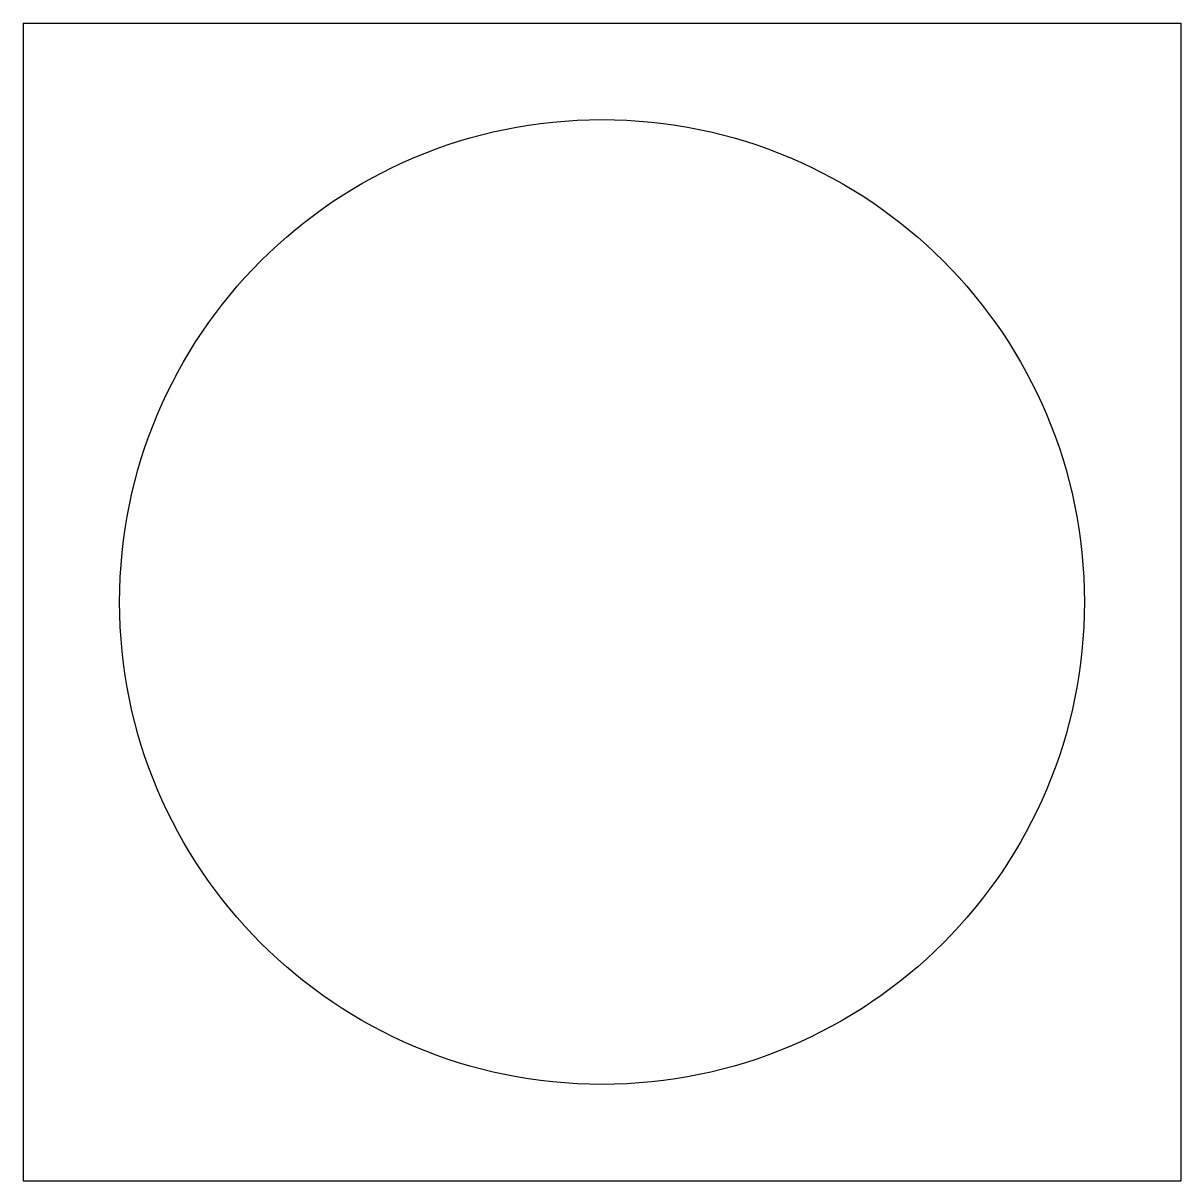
# Model space of a CAD drawing. Header units: millimetres. Extents: x -10196.842 to -10196.542, y -370.247 to -369.947.
import ezdxf

# ---------------------------------------------------------------- set-up
doc = ezdxf.new("R2010")
doc.units = ezdxf.units.MM
doc.header["$LTSCALE"] = 10
doc.layers.add('Tub_esgoto_símbolos', color=2, linetype='Continuous')

msp = doc.modelspace()

# ---------------------------------------------------------------- linework, layer by layer
at = {"layer": 'Tub_esgoto_símbolos'}
for p, q in [((-10196.84247, -369.94736), (-10196.84247, -370.24736)), ((-10196.84247, -369.94736), (-10196.54247, -369.94736)), ((-10196.54247, -369.94736), (-10196.54247, -370.24736)), ((-10196.84247, -370.24736), (-10196.54247, -370.24736))]:
    msp.add_line(p, q, dxfattribs=at)
msp.add_circle((-10196.69247, -370.09736), 0.125, dxfattribs=at)

doc.saveas('drawing.dxf')
